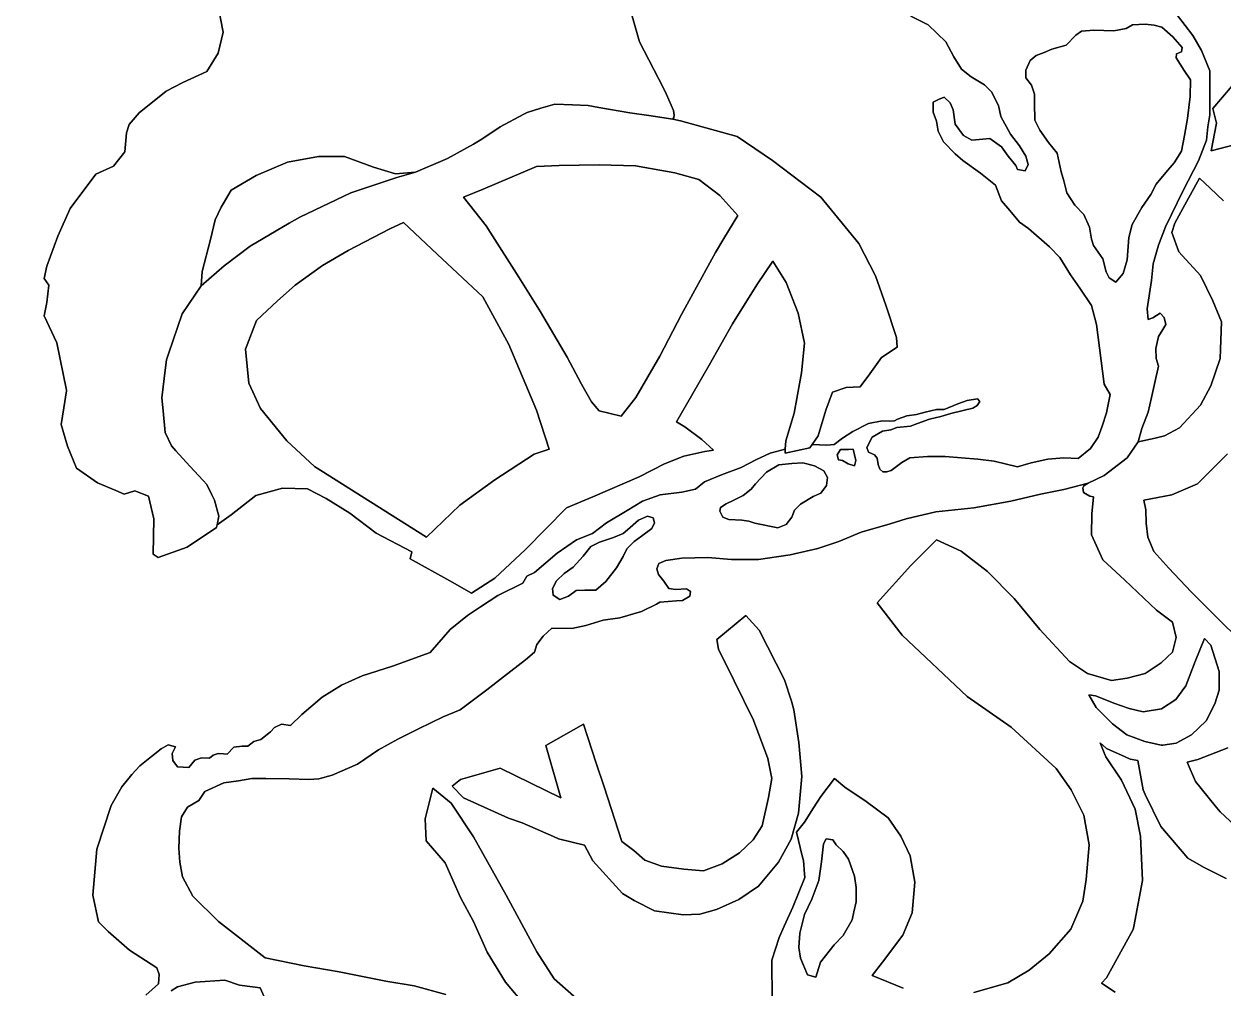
# Model space of a CAD drawing. Header units: inches. Extents: x 288635 to 1232953, y 676945 to 1655780.
# Drawn here: x 448324 to 469572, y 1221155 to 1238245 of the extents above; entities that cross this region are included whole.
import ezdxf

# ---------------------------------------------------------------- set-up
doc = ezdxf.new("R2010")
doc.units = ezdxf.units.IN
doc.header["$MEASUREMENT"] = 0
doc.layers.add('Images', color=7, linetype='Continuous')
picture_1 = doc.add_image_def('image7.jpg', size_in_pixel=(2590, 3729))

msp = doc.modelspace()

# ---------------------------------------------------------------- linework, layer by layer
at = {"color": 1}
for points in [[(459067.6484, 1238505.6972), (459232.7487, 1237927.8461), (459651.8496, 1237121.3944), (459707.9015, 1236997.1713), (459836.2003, 1236711.8002), (459846.7836, 1236631.3667), (459838.3169, 1236589.0333), (459819.8905, 1236555.1274), (459395.6629, 1236623.2597), (459061.2984, 1236670.5435), (458511.4522, 1236765.3446), (458324.6969, 1236797.5438), (458047.155, 1236809.9414), (457731.2599, 1236824.0521), (457483.327, 1236749.9572), (457238.8447, 1236676.8936), (457181.0849, 1236646.0883), (456762.5938, 1236422.893), (456435.3923, 1236201.0615), (456291.6056, 1236115.2501), (455829.1419, 1235857.7419), (455263.9908, 1235616.4414), (454908.3901, 1235591.0414), (454521.0393, 1235705.3416), (454006.6883, 1235895.842), (453543.1373, 1235895.842), (452996.4313, 1235796.237), (452440.6164, 1235558.7622), (451996.1155, 1235299.47), (451852.359, 1235058.4665), (451816.1985, 1234997.8444), (451710.3649, 1234775.5939), (451630.9898, 1234426.3432), (451482.8228, 1233854.8421), (451461.6561, 1233600.8416), (451128.2804, 1233108.7156), (450882.8664, 1232395.6259), (450847.8215, 1232293.7973), (450831.5266, 1232154.7477), (450768.4464, 1231616.4626), (450790.0489, 1231388.6539), (450826.6548, 1231002.628), (450937.78, 1230764.5026), (451017.9297, 1230676.5965), (451265.864, 1230404.6685), (451500.0227, 1230149.6028), (451562.198, 1230081.8762), (451652.2807, 1229898.2461), (451699.7816, 1229801.4173), (451775.2352, 1229518.4663), (451749.4083, 1229363.223), (451736.8233, 1229319.8747), (451218.2389, 1228970.624), (450699.6546, 1228785.4153), (450614.9877, 1228843.6237), (450625.5711, 1229473.3333), (450530.3209, 1229875.5008), (450286.9037, 1229970.751), (450101.695, 1229912.5425), (449953.5281, 1229976.0427), (449625.4441, 1230108.3346), (449255.0267, 1230372.9184), (449097.4136, 1230761.6687), (448982.6577, 1231144.1885), (449031.2203, 1231439.5545), (449080.5364, 1231739.5039), (449079.2945, 1231745.4312), (449080.5364, 1231752.9848), (448904.1992, 1232594.5933), (448681.538, 1233071.7531), (448729.1281, 1233310.1403), (448764.6882, 1233614.9409), (448683.408, 1233731.7811), (448729.1281, 1233950.2216), (448927.2485, 1234483.6227), (449140.6089, 1234971.3036), (449597.8098, 1235580.9048), (449912.7705, 1235723.1451), (450110.8909, 1235977.1456), (450141.3709, 1236317.5063), (450187.091, 1236464.8266), (450364.8914, 1236668.027), (450842.4123, 1237054.1078), (451137.0529, 1237206.5081), (451563.7738, 1237404.6285), (451766.9742, 1237724.6691), (451853.3343, 1238100.5899), (451751.7341, 1238613.6709)], [(451751.7341, 1238613.6709), (451853.3343, 1238100.5899), (451766.9742, 1237724.6691), (451563.7738, 1237404.6285), (451137.0529, 1237206.5081), (450842.4123, 1237054.1078), (450364.8914, 1236668.027), (450187.091, 1236464.8266), (450141.3709, 1236317.5063), (450110.8909, 1235977.1456), (449912.7705, 1235723.1451), (449597.8098, 1235580.9048), (449140.6089, 1234971.3036), (448927.2485, 1234483.6227), (448729.1281, 1233950.2216), (448683.408, 1233731.7811), (448764.6882, 1233614.9409), (448729.1281, 1233310.1403), (448681.538, 1233071.7531), (448904.1992, 1232594.5933), (449080.5364, 1231752.9848), (449079.2945, 1231745.4312), (449080.5364, 1231739.5039), (449031.2203, 1231439.5545), (448982.6577, 1231144.1885), (449097.4136, 1230761.6687), (449255.0267, 1230372.9184), (449625.4441, 1230108.3346), (449953.5281, 1229976.0427), (450101.695, 1229912.5425), (450286.9037, 1229970.751), (450530.3209, 1229875.5008), (450625.5711, 1229473.3333), (450614.9877, 1228843.6237), (450699.6546, 1228785.4153), (451218.2389, 1228970.624), (451736.8233, 1229319.8747), (451749.4083, 1229363.223), (451995.3217, 1229545.8293), (452433.4726, 1229888.73), (452903.3736, 1230015.7302), (453347.8744, 1230003.0302), (453678.0751, 1229831.5799), (454097.1759, 1229571.2293), (454567.0769, 1229215.6286), (455195.7281, 1228885.428), (455167.5764, 1228761.9996), (455872.4278, 1228374.6488), (456253.4286, 1228152.3984), (456666.1794, 1228419.0989), (457212.2805, 1228927.0999), (457936.182, 1229670.0514), (458406.0829, 1229860.5518), (459225.2345, 1230216.1525), (459676.0854, 1230444.753), (460018.9861, 1230584.4532), (460387.2869, 1230667.0034), (460546.0372, 1230692.4035), (460336.4868, 1230876.5538), (460038.0362, 1231105.1543), (459888.0171, 1231189.292), (460463.487, 1232194.7106), (460880.2066, 1232928.9309), (461310.1554, 1233623.4635), (461595.0565, 1234039.6288), (461831.4914, 1233660.6375), (462041.0418, 1233120.8864), (462155.3421, 1232587.4854), (462104.542, 1232060.4343), (461971.1917, 1231342.8829), (461825.1414, 1230853.9319), (461815.4184, 1230705.7746), (461546.6999, 1230637.9988), (461292.6994, 1230519.4652), (461034.4656, 1230383.9983), (460683.0982, 1230252.7647), (460382.5309, 1230129.9978), (460221.6639, 1229998.7642), (459980.3635, 1229943.7307), (459599.3627, 1229897.164), (459285.0935, 1229783.4635), (459010.773, 1229620.9031), (458645.0122, 1229402.4627), (458396.0917, 1229214.5023), (458116.6912, 1229102.7421), (457771.2505, 1228863.9816), (457369.9297, 1228523.6209), (457237.8494, 1228457.5808), (457166.7293, 1228330.5805), (456719.6884, 1228112.1401), (456414.8878, 1227914.0197), (456186.2873, 1227756.5394), (455876.4067, 1227512.6989), (455520.806, 1227101.2181), (454855.3247, 1226862.4576), (454316.8436, 1226689.7373), (453951.0828, 1226522.0969), (453610.7222, 1226313.8165), (453250.0414, 1226003.9359), (453046.841, 1225810.8955), (452889.3607, 1225831.2155), (452762.3605, 1225770.2554), (452691.2403, 1225694.0553), (452523.6, 1225561.975), (452396.5997, 1225526.4149), (452289.9195, 1225440.0548), (452193.3993, 1225440.0548), (452046.079, 1225424.8147), (451924.1588, 1225297.8145), (451858.1187, 1225307.9745), (451766.6785, 1225313.0545), (451675.2383, 1225282.5745), (451614.2782, 1225226.6943), (451472.0379, 1225236.8544), (451350.1176, 1225196.2143), (451248.5174, 1225064.134), (451045.317, 1225074.294), (450964.0369, 1225186.0543), (450948.7968, 1225313.0545), (451009.757, 1225429.8947), (450877.6767, 1225465.4548), (450755.7565, 1225394.3347), (450583.0361, 1225257.1744), (450374.7557, 1225094.6141), (450237.5954, 1224937.1338), (450059.7951, 1224723.7733), (449871.8347, 1224388.4927), (449617.8342, 1223616.3311), (449546.714, 1222798.4495), (449643.2342, 1222326.0085), (449815.9546, 1222158.3682), (450196.9553, 1221823.0875), (450678.2863, 1221513.6302), (450720.6197, 1221397.2133), (450710.0364, 1221227.8797), (450482.4942, 1221026.7959)], [(464040.1382, 1238385.0143), (464349.1722, 1238228.3806), (464662.4395, 1237927.8134), (464802.1398, 1237661.1128), (464937.6067, 1237445.2124), (465111.1737, 1237305.5121), (465344.0075, 1237165.8118), (465466.7744, 1237043.0449), (465593.7747, 1236801.7444), (465636.1081, 1236602.7774), (465805.4418, 1236293.7434), (465966.3088, 1236086.3097), (466080.609, 1235904.276), (466118.7091, 1235756.109), (466063.6756, 1235641.8088), (465932.442, 1235662.9755), (465898.5753, 1235734.9423), (465767.3417, 1235900.0426), (465644.5748, 1236065.143), (465437.141, 1236213.3099), (465314.3741, 1236200.6099), (465119.6404, 1236187.9099), (464975.7068, 1236268.3434), (464827.5398, 1236467.3104), (464789.4397, 1236725.5443), (464734.4063, 1236848.3112), (464632.8061, 1236949.9114), (464531.2059, 1236907.578), (464438.0724, 1236861.0112), (464438.0724, 1236683.2109), (464497.3392, 1236522.3439), (464526.9726, 1236344.5435), (464620.1061, 1236154.0431), (464823.3065, 1235942.376), (464958.7734, 1235823.8425), (465272.0407, 1235599.4754), (465542.9746, 1235387.8083), (465644.5748, 1235112.6411), (465796.9751, 1234939.074), (465966.3088, 1234731.6403), (466122.9424, 1234621.5734), (466499.7098, 1234295.6061), (466681.7435, 1234105.1057), (466872.2439, 1233796.0718), (467037.3442, 1233563.238), (467240.5446, 1233254.204), (467329.4448, 1232919.77), (467464.9118, 1231861.4346), (467574.9787, 1231679.4009), (467507.2452, 1231353.4335), (467431.045, 1231116.3664), (467359.0782, 1230917.3993), (467223.6113, 1230718.4323), (467007.7109, 1230540.6319), (466749.477, 1230553.3319), (466465.8431, 1230532.1652), (466169.5092, 1230464.4318), (465932.442, 1230396.6983), (465517.5745, 1230494.0652), (465229.7073, 1230532.1652), (464645.5061, 1230578.732), (464336.4722, 1230578.732), (464023.2049, 1230553.3319), (463879.2713, 1230472.8984), (463688.7709, 1230328.9648), (463617.178, 1230305.2228), (463545.7404, 1230307.8687), (463490.1778, 1230352.8479), (463463.7194, 1230437.5148), (463442.5527, 1230548.64), (463397.5734, 1230604.2026), (463289.094, 1230657.1194), (463259.9898, 1230736.4945), (463352.5942, 1230921.7032), (463540.4487, 1231027.5368), (463685.9698, 1231051.3493), (463794.4492, 1231091.0369), (464032.5747, 1231114.8494), (464159.5749, 1231159.8287), (464371.242, 1231236.558), (464569.6799, 1231286.829), (464749.5969, 1231337.0999), (464966.5557, 1231390.0167), (465138.5352, 1231434.9959), (465212.6187, 1231482.621), (465265.5355, 1231551.4128), (465223.2021, 1231601.6838), (465040.6392, 1231569.9337), (464871.3055, 1231511.7252), (464630.5342, 1231411.1834), (464495.5964, 1231411.1834), (464294.5127, 1231360.9124), (464141.0541, 1231323.8707), (463969.0746, 1231297.4123), (463802.3867, 1231241.8497), (463752.1158, 1231207.4538), (463662.1573, 1231202.1621), (463532.5112, 1231207.4538), (463291.7399, 1231165.1204), (463013.9268, 1231019.5993), (462831.3639, 1230900.5365), (462683.0122, 1230787.5933), (462550.0584, 1230780.5213), (462289.5187, 1230789.1326), (462396.6425, 1230942.8321), (462536.3428, 1231400.033), (462652.6132, 1231716.5113), (462891.9435, 1231800.0838), (463139.594, 1231812.7838), (463311.0444, 1232041.3843), (463520.5948, 1232333.4849), (463799.9954, 1232517.6352), (463787.2953, 1232689.0856), (463596.7949, 1233260.5867), (463412.6446, 1233781.2878), (463120.544, 1234352.7889), (462447.4426, 1235171.9405), (461590.1909, 1235825.9919), (460961.5397, 1236251.4427), (459958.2377, 1236530.8433), (459819.8905, 1236555.1274), (459838.3169, 1236589.0333), (459846.7836, 1236631.3667), (459836.2003, 1236711.8002), (459707.9015, 1236997.1713), (459651.8496, 1237121.3944), (459232.7487, 1237927.8461), (459067.6484, 1238505.6972)], [(469583.3518, 1235111.9246), (469346.7463, 1235334.2521), (469155.3352, 1235514.1126), (468860.0734, 1234975.0882), (468718.4543, 1234716.551), (468667.6542, 1234548.9106), (468789.5745, 1234208.55), (469170.5752, 1233786.9091), (469389.0157, 1233334.7882), (469546.496, 1232963.9475), (469521.0959, 1232313.7062), (469358.5356, 1231831.1052), (469170.5752, 1231485.6645), (468799.7345, 1231084.3437), (468535.574, 1230942.1034), (468367.9336, 1230901.4633), (468068.213, 1230835.4232), (468133.7798, 1231074.033), (468248.08, 1231361.9002), (468303.1134, 1231624.3674), (468362.3802, 1231886.8346), (468430.1137, 1232178.9352), (468387.7803, 1232314.4021), (468383.5469, 1232492.2025), (468425.8804, 1232703.8696), (468506.3138, 1232826.6365), (468557.1139, 1232915.5367), (468527.4806, 1233042.5369), (468459.7471, 1233118.7371), (468328.5135, 1233034.0702), (468243.8467, 1233004.4368), (468226.9133, 1233194.9372), (468307.3468, 1233698.7049), (468332.7468, 1233990.8055), (468425.8804, 1234321.0061), (468552.8806, 1234646.9735), (468866.1479, 1235290.4414), (469137.0818, 1235819.6091), (469276.7821, 1236187.9099), (469302.1821, 1236420.7437), (469340.2822, 1236636.6441), (469340.2822, 1237038.8116), (469340.2822, 1237415.579), (469187.8819, 1237775.413), (469039.7149, 1238037.8802), (468764.5477, 1238397.7143)], [(469793.5713, 1236111.2974), (469363.6225, 1235998.8492), (469456.2268, 1236488.3294), (469390.0809, 1236746.2986), (469734.0399, 1237149.789)], [(469734.0399, 1237149.789), (469390.0809, 1236746.2986), (469456.2268, 1236488.3294), (469363.6225, 1235998.8492), (469793.5713, 1236111.2974)], [(465157.7905, 1221072.4092), (465757.2317, 1221245.1296), (466138.2325, 1221468.65), (466493.8332, 1221763.2906), (466874.834, 1222200.1715), (467088.1944, 1222692.9325), (467149.1545, 1223079.0132), (467199.9546, 1223693.6945), (467103.4344, 1224222.0155), (466879.914, 1224669.0564), (466615.7534, 1225044.9772), (465818.1919, 1225781.5786), (465040.9503, 1226325.1397), (463887.788, 1227412.2619), (463445.8271, 1227981.223), (464040.3153, 1228646.4292), (464497.5162, 1229098.5501), (464934.3971, 1228900.4297), (465396.678, 1228539.749), (465869.119, 1228057.148), (466326.3199, 1227508.5069), (466849.5609, 1226944.6258), (467169.6016, 1226731.2654), (467596.3224, 1226604.2651), (467875.723, 1226644.9052), (468190.6836, 1226731.2654), (468475.1642, 1226919.2257), (468678.3646, 1227107.1861), (468739.3247, 1227371.3466), (468678.3646, 1227640.5872), (468393.884, 1227853.9476), (467830.0029, 1228382.2687), (467443.9221, 1228742.9494), (467240.7217, 1229189.9903), (467245.8017, 1229560.831), (467278.3475, 1229864.2936), (467209.4288, 1229872.0663), (467099.3619, 1229938.1064), (467088.4078, 1230020.6747), (467107.8286, 1230054.9467), (467182.8096, 1230103.0374), (467468.7718, 1230241.062), (467875.1726, 1230556.0227), (468068.213, 1230835.4232), (468367.9336, 1230901.4633), (468535.574, 1230942.1034), (468799.7345, 1231084.3437), (469170.5752, 1231485.6645), (469358.5356, 1231831.1052), (469521.0959, 1232313.7062), (469546.496, 1232963.9475), (469389.0157, 1233334.7882), (469170.5752, 1233786.9091), (468789.5745, 1234208.55), (468667.6542, 1234548.9106), (468718.4543, 1234716.551), (468860.0734, 1234975.0882), (469155.3352, 1235514.1126), (469346.7463, 1235334.2521), (469583.3518, 1235111.9246)], [(469653.1762, 1230627.1428), (469119.7751, 1230093.7417), (468662.5742, 1229895.6213), (468169.8132, 1229804.1812), (468205.9236, 1229631.9512), (468211.0036, 1229398.2707), (468241.4837, 1229149.3502), (468348.1639, 1228895.3497), (468612.3244, 1228595.6291), (469008.5652, 1228179.0683), (469506.4062, 1227681.2273), (469851.8469, 1227340.8666)], [(469851.8469, 1227340.8666), (469506.4062, 1227681.2273), (469008.5652, 1228179.0683), (468612.3244, 1228595.6291), (468348.1639, 1228895.3497), (468241.4837, 1229149.3502), (468211.0036, 1229398.2707), (468205.9236, 1229631.9512), (468169.8132, 1229804.1812), (468662.5742, 1229895.6213), (469119.7751, 1230093.7417), (469653.1762, 1230627.1428)], [(455800.6299, 1221037.3793), (455237.5954, 1221196.1296), (454735.9444, 1221278.6798), (453910.4428, 1221443.7801), (453288.1415, 1221545.3803), (452595.9901, 1221691.4306), (451770.4885, 1222332.7819), (451314.5576, 1222783.2095), (451131.6772, 1223123.5701), (451085.9571, 1223387.7307), (451070.7171, 1223636.6512), (451080.8771, 1223936.3718), (451116.4372, 1224190.3723), (451223.1174, 1224363.0926), (451421.2378, 1224479.9328), (451527.918, 1224637.4132), (451863.1987, 1224789.8135), (452127.3592, 1224825.3735), (452361.0397, 1224871.0936), (452609.9602, 1224871.0936), (453026.521, 1224860.9336), (453371.9617, 1224850.7736), (453549.762, 1224860.9336), (453788.5225, 1224926.9737), (454235.5634, 1225125.0941), (454606.4042, 1225379.0946), (454946.7648, 1225567.055), (455317.6056, 1225749.9354), (455754.4865, 1225963.2958), (456054.2071, 1226085.2161), (456526.648, 1226440.8168), (456821.2886, 1226669.4172), (457212.4494, 1226974.2178), (457369.9297, 1227111.3781), (457410.5698, 1227243.4584), (457527.41, 1227390.7787), (457679.8103, 1227533.019), (458035.411, 1227527.9389), (458279.2515, 1227578.739), (458589.1321, 1227675.2592), (458883.7727, 1227715.8993), (459264.7735, 1227827.6595), (459534.014, 1227959.7398), (459594.9741, 1227995.2999), (459884.5347, 1228020.6999), (459991.2149, 1228025.7799), (460123.2952, 1228101.9801), (460133.4552, 1228183.2603), (460067.4151, 1228234.0604), (459869.2947, 1228218.8203), (459752.4545, 1228239.1404), (459661.0143, 1228366.1406), (459569.5741, 1228488.0609), (459539.094, 1228584.5811), (459574.6541, 1228681.1012), (459696.7296, 1228732.995), (459980.3635, 1228775.3284), (460441.7977, 1228788.0284), (460860.8986, 1228749.9283), (461343.4995, 1228754.1617), (461902.3006, 1228834.5952), (462389.1349, 1228944.6621), (462761.669, 1229071.6623), (463159.6032, 1229236.7626), (463671.8375, 1229384.9296), (463959.7048, 1229469.5964), (464480.4058, 1229596.5967), (465157.7405, 1229668.5635), (465809.6751, 1229787.0971), (466338.8428, 1229909.864), (466753.7103, 1229990.2975), (467182.8096, 1230103.0374), (467107.8286, 1230054.9467), (467088.4078, 1230020.6747), (467099.3619, 1229938.1064), (467209.4288, 1229872.0663), (467278.3475, 1229864.2936), (467245.8017, 1229560.831), (467240.7217, 1229189.9903), (467240.7217, 1229189.9903), (467443.9221, 1228742.9494), (467830.0029, 1228382.2687), (468393.884, 1227853.9476), (468678.3646, 1227640.5872), (468739.3247, 1227371.3466), (468678.3646, 1227107.1861), (468475.1642, 1226919.2257), (468190.6836, 1226731.2654), (467875.723, 1226644.9052), (467596.3224, 1226604.2651), (467169.6016, 1226731.2654), (466849.5609, 1226944.6258), (466326.3199, 1227508.5069), (465869.119, 1228057.148), (465396.678, 1228539.749), (464934.3971, 1228900.4297), (464497.5162, 1229098.5501), (464040.3153, 1228646.4292), (463445.8271, 1227981.223), (463887.788, 1227412.2619), (465040.9503, 1226325.1397), (465818.1919, 1225781.5786), (466615.7534, 1225044.9772), (466879.914, 1224669.0564), (467103.4344, 1224222.0155), (467199.9546, 1223693.6945), (467149.1545, 1223079.0132), (467088.1944, 1222692.9325), (466874.834, 1222200.1715), (466493.8332, 1221763.2906), (466138.2325, 1221468.65), (465757.2317, 1221245.1296), (465157.7905, 1221072.4092)], [(469625.8711, 1223096.5303), (469224.5503, 1223299.7307), (468950.2298, 1223457.211), (468467.6288, 1224016.0121), (468195.4673, 1224587.1051), (468157.7482, 1224666.2534), (468064.8448, 1225186.6859), (467926.5231, 1225212.3423), (467838.6051, 1225252.0126), (467509.9622, 1225400.3027), (467394.2565, 1225500.4869), (467489.5152, 1225263.4176), (467497.2101, 1225252.0126), (467773.9958, 1224841.7768), (468012.7562, 1224323.6157), (468109.2764, 1223846.0948), (468144.8365, 1223058.6932), (467992.27, 1222243.4157), (467982.2762, 1222190.0115), (467509.8352, 1221336.5697), (467417.9834, 1221243.6373), (467659.9631, 1221082.857)], [(467659.9631, 1221082.857), (467417.9834, 1221243.6373), (467509.8352, 1221336.5697), (467982.2762, 1222190.0115), (467992.27, 1222243.4157), (468144.8365, 1223058.6932), (468109.2764, 1223846.0948), (468012.7562, 1224323.6157), (467773.9958, 1224841.7768), (467497.2101, 1225252.0126), (467489.5152, 1225263.4176), (467394.2565, 1225500.4869), (467509.9622, 1225400.3027), (467838.6051, 1225252.0126), (467926.5231, 1225212.3423), (468064.8448, 1225186.6859), (468157.7482, 1224666.2534), (468195.4673, 1224587.1051), (468467.6288, 1224016.0121), (468950.2298, 1223457.211), (469224.5503, 1223299.7307), (469625.8711, 1223096.5303)], [(469655.3283, 1225414.9908), (469128.0301, 1225204.7345), (468937.765, 1225157.9), (469082.31, 1224818.6537), (469432.3175, 1224387.2492), (469519.1909, 1224280.1727), (469869.7116, 1223955.052)], [(469869.7116, 1223955.052), (469519.1909, 1224280.1727), (469432.3175, 1224387.2492), (469082.31, 1224818.6537), (468937.765, 1225157.9), (469128.0301, 1225204.7345), (469655.3283, 1225414.9908)], [(461584.4796, 1220938.6277), (461574.3196, 1221649.8291), (461706.3999, 1222051.1499), (461797.2937, 1222251.8738), (461950.2404, 1222589.631), (462163.6008, 1223112.872), (462158.0434, 1223178.4496), (462138.2007, 1223412.5926), (462117.2, 1223496.5954), (462011.2005, 1223920.5937), (462153.4408, 1224093.314), (462313.738, 1224346.4148), (462443.0014, 1224550.5149), (462686.8418, 1224870.5556), (462869.7222, 1224713.0752), (463250.723, 1224459.0747), (463636.8037, 1224169.5142), (463860.3242, 1223849.4735), (464027.9645, 1223498.9528), (464109.2447, 1223031.5919), (464063.5246, 1222488.0308), (463895.8843, 1222091.79), (463540.2835, 1221614.269), (463354.3869, 1221377.2098), (463906.8084, 1221154.0462)], [(463906.8084, 1221154.0462), (463354.3869, 1221377.2098), (463540.2835, 1221614.269), (463895.8843, 1222091.79), (464063.5246, 1222488.0308), (464109.2447, 1223031.5919), (464027.9645, 1223498.9528), (463860.3242, 1223849.4735), (463636.8037, 1224169.5142), (463250.723, 1224459.0747), (462869.7222, 1224713.0752), (462686.8418, 1224870.5556), (462443.0014, 1224550.5149), (462313.738, 1224346.4148), (462153.4408, 1224093.314), (462011.2005, 1223920.5937), (462117.2, 1223496.5954), (462138.2007, 1223412.5926), (462158.0434, 1223178.4496), (462163.6008, 1223112.872), (461950.2404, 1222589.631), (461797.2937, 1222251.8738), (461706.3999, 1222051.1499), (461574.3196, 1221649.8291), (461584.4796, 1220938.6277)], [(457205.5109, 1220842.1075), (456860.0702, 1221258.6683), (456534.9495, 1221792.0694), (456291.109, 1222335.6305), (456062.5086, 1222762.3513), (455788.188, 1223371.9526), (455452.9074, 1223763.1133), (455432.5873, 1224154.2741), (455569.7476, 1224697.8352), (455894.8683, 1224433.6747), (456291.109, 1223834.2335), (456870.2302, 1222797.9114), (457413.9157, 1221798.6112), (457718.5919, 1221319.6285), (458069.1126, 1221009.7478)], [(458069.1126, 1221009.7478), (457718.5919, 1221319.6285), (457413.9157, 1221798.6112), (456870.2302, 1222797.9114), (456291.109, 1223834.2335), (455894.8683, 1224433.6747), (455569.7476, 1224697.8352), (455432.5873, 1224154.2741), (455452.9074, 1223763.1133), (455788.188, 1223371.9526), (456062.5086, 1222762.3513), (456291.109, 1222335.6305), (456534.9495, 1221792.0694), (456860.0702, 1221258.6683), (457205.5109, 1220842.1075)], [(450932.2868, 1221106.1711), (451043.412, 1221174.9629), (451357.7377, 1221259.6297), (451884.7887, 1221291.3798), (452145.1392, 1221202.4796), (452373.7397, 1221177.0796), (452507.09, 1221158.0295), (452583.2901, 1220999.2792)]]:
    msp.add_lwpolyline(points, dxfattribs=at)
at = {"color": 1, "ltscale": 3}
for points in [[(450482.4942, 1221026.7959), (450710.0364, 1221227.8797), (450720.6197, 1221397.2133), (450678.2863, 1221513.6302), (450196.9553, 1221823.0875), (449815.9546, 1222158.3682), (449643.2342, 1222326.0085), (449546.714, 1222798.4495), (449617.8342, 1223616.3311), (449871.8347, 1224388.4927), (450059.7951, 1224723.7733), (450237.5954, 1224937.1338), (450374.7557, 1225094.6141), (450583.0361, 1225257.1744), (450755.7565, 1225394.3347), (450877.6767, 1225465.4548), (451009.757, 1225429.8947), (450948.7968, 1225313.0545), (450964.0369, 1225186.0543), (451045.317, 1225074.294), (451248.5174, 1225064.134), (451350.1176, 1225196.2143), (451472.0379, 1225236.8544), (451614.2782, 1225226.6943), (451675.2383, 1225282.5745), (451766.6785, 1225313.0545), (451858.1187, 1225307.9745), (451924.1588, 1225297.8145), (452046.079, 1225424.8147), (452193.3993, 1225440.0548), (452289.9195, 1225440.0548), (452396.5997, 1225526.4149), (452523.6, 1225561.975), (452691.2403, 1225694.0553), (452762.3605, 1225770.2554), (452889.3607, 1225831.2155), (453046.841, 1225810.8955), (453250.0414, 1226003.9359), (453610.7222, 1226313.8165), (453951.0828, 1226522.0969), (454316.8436, 1226689.7373), (454855.3247, 1226862.4576), (455520.806, 1227101.2181), (455876.4067, 1227512.6989), (456186.2873, 1227756.5394), (456414.8878, 1227914.0197), (456719.6884, 1228112.1401), (457166.7293, 1228330.5805), (457237.8494, 1228457.5808), (457369.9297, 1228523.6209), (457771.2505, 1228863.9816), (458116.6912, 1229102.7421), (458396.0917, 1229214.5023), (458645.0122, 1229402.4627), (459010.773, 1229620.9031), (459285.0935, 1229783.4635), (459599.3627, 1229897.164), (459980.3635, 1229943.7307), (460221.6639, 1229998.7642), (460382.5309, 1230129.9978), (460683.0982, 1230252.7647), (461034.4656, 1230383.9983), (461292.6994, 1230519.4652), (461546.6999, 1230637.9988), (461815.4184, 1230705.7746), (461810.7041, 1230633.9389), (462250.5923, 1230733.2817), (462289.5187, 1230789.1326), (462550.0584, 1230780.5213), (462683.0122, 1230787.5933), (462831.3639, 1230900.5365), (463013.9268, 1231019.5993), (463291.7399, 1231165.1204), (463532.5112, 1231207.4538), (463662.1573, 1231202.1621), (463752.1158, 1231207.4538), (463802.3867, 1231241.8497), (463969.0746, 1231297.4123), (464141.0541, 1231323.8707), (464294.5127, 1231360.9124), (464495.5964, 1231411.1834), (464630.5342, 1231411.1834), (464871.3055, 1231511.7252), (465040.6392, 1231569.9337), (465223.2021, 1231601.6838), (465265.5355, 1231551.4128), (465212.6187, 1231482.621), (465138.5352, 1231434.9959), (464966.5557, 1231390.0167), (464749.5969, 1231337.0999), (464569.6799, 1231286.829), (464371.242, 1231236.558), (464159.5749, 1231159.8287), (464032.5747, 1231114.8494), (463794.4492, 1231091.0369), (463685.9698, 1231051.3493), (463540.4487, 1231027.5368), (463352.5942, 1230921.7032), (463259.9898, 1230736.4945), (463289.094, 1230657.1194), (463397.5734, 1230604.2026), (463442.5527, 1230548.64), (463463.7194, 1230437.5148), (463490.1778, 1230352.8479), (463545.7404, 1230307.8687), (463617.178, 1230305.2228), (463688.7709, 1230328.9648), (463879.2713, 1230472.8984), (464023.2049, 1230553.3319), (464336.4722, 1230578.732), (464645.5061, 1230578.732), (465229.7073, 1230532.1652), (465517.5745, 1230494.0652), (465932.442, 1230396.6983), (466169.5092, 1230464.4318), (466465.8431, 1230532.1652), (466749.477, 1230553.3319), (467007.7109, 1230540.6319), (467223.6113, 1230718.4323), (467359.0782, 1230917.3993), (467431.045, 1231116.3664), (467507.2452, 1231353.4335), (467574.9787, 1231679.4009), (467464.9118, 1231861.4346), (467329.4448, 1232919.77), (467240.5446, 1233254.204), (467037.3442, 1233563.238), (466872.2439, 1233796.0718), (466681.7435, 1234105.1057), (466499.7098, 1234295.6061), (466122.9424, 1234621.5734), (465966.3088, 1234731.6403), (465796.9751, 1234939.074), (465644.5748, 1235112.6411), (465542.9746, 1235387.8083), (465272.0407, 1235599.4754), (464958.7734, 1235823.8425), (464823.3065, 1235942.376), (464620.1061, 1236154.0431), (464526.9726, 1236344.5435), (464497.3392, 1236522.3439), (464438.0724, 1236683.2109), (464438.0724, 1236861.0112), (464531.2059, 1236907.578), (464632.8061, 1236949.9114), (464734.4063, 1236848.3112), (464789.4397, 1236725.5443), (464827.5398, 1236467.3104), (464975.7068, 1236268.3434), (465119.6404, 1236187.9099), (465314.3741, 1236200.6099), (465437.141, 1236213.3099), (465644.5748, 1236065.143), (465767.3417, 1235900.0426), (465898.5753, 1235734.9423), (465932.442, 1235662.9755), (466063.6756, 1235641.8088), (466118.7091, 1235756.109), (466080.609, 1235904.276), (465966.3088, 1236086.3097), (465805.4418, 1236293.7434), (465636.1081, 1236602.7774), (465593.7747, 1236801.7444), (465466.7744, 1237043.0449), (465344.0075, 1237165.8118), (465111.1737, 1237305.5121), (464937.6067, 1237445.2124), (464802.1398, 1237661.1128), (464662.4395, 1237927.8134), (464349.1722, 1238228.3806), (464040.1382, 1238385.0143)], [(468764.5477, 1238397.7143), (469039.7149, 1238037.8802), (469187.8819, 1237775.413), (469340.2822, 1237415.579), (469340.2822, 1237038.8116), (469340.2822, 1236636.6441), (469302.1821, 1236420.7437), (469276.7821, 1236187.9099), (469137.0818, 1235819.6091), (468866.1479, 1235290.4414), (468552.8806, 1234646.9735), (468425.8804, 1234321.0061), (468332.7468, 1233990.8055), (468307.3468, 1233698.7049), (468226.9133, 1233194.9372), (468243.8467, 1233004.4368), (468328.5135, 1233034.0702), (468459.7471, 1233118.7371), (468527.4806, 1233042.5369), (468557.1139, 1232915.5367), (468506.3138, 1232826.6365), (468425.8804, 1232703.8696), (468383.5469, 1232492.2025), (468387.7803, 1232314.4021), (468430.1137, 1232178.9352), (468362.3802, 1231886.8346), (468303.1134, 1231624.3674), (468248.08, 1231361.9002), (468133.7798, 1231074.033), (468068.213, 1230835.4232), (467875.1726, 1230556.0227), (467468.7718, 1230241.062), (467182.8096, 1230103.0374), (466753.7103, 1229990.2975), (466338.8428, 1229909.864), (465809.6751, 1229787.0971), (465157.7405, 1229668.5635), (464480.4058, 1229596.5967), (463959.7048, 1229469.5964), (463671.8375, 1229384.9296), (463159.6032, 1229236.7626), (462761.669, 1229071.6623), (462389.1349, 1228944.6621), (461902.3006, 1228834.5952), (461343.4995, 1228754.1617), (460860.8986, 1228749.9283), (460441.7977, 1228788.0284), (459980.3635, 1228775.3284), (459696.7296, 1228732.995), (459574.6541, 1228681.1012), (459539.094, 1228584.5811), (459569.5741, 1228488.0609), (459661.0143, 1228366.1406), (459752.4545, 1228239.1404), (459869.2947, 1228218.8203), (460067.4151, 1228234.0604), (460133.4552, 1228183.2603), (460123.2952, 1228101.9801), (459991.2149, 1228025.7799), (459884.5347, 1228020.6999), (459594.9741, 1227995.2999), (459534.014, 1227959.7398), (459264.7735, 1227827.6595), (458883.7727, 1227715.8993), (458589.1321, 1227675.2592), (458279.2515, 1227578.739), (458035.411, 1227527.9389), (457679.8103, 1227533.019), (457527.41, 1227390.7787), (457410.5698, 1227243.4584), (457369.9297, 1227111.3781), (457212.4494, 1226974.2178), (456821.2886, 1226669.4172), (456526.648, 1226440.8168), (456054.2071, 1226085.2161), (455754.4865, 1225963.2958), (455317.6056, 1225749.9354), (454946.7648, 1225567.055), (454606.4042, 1225379.0946), (454235.5634, 1225125.0941), (453788.5225, 1224926.9737), (453549.762, 1224860.9336), (453371.9617, 1224850.7736), (453026.521, 1224860.9336), (452609.9602, 1224871.0936), (452361.0397, 1224871.0936), (452127.3592, 1224825.3735), (451863.1987, 1224789.8135), (451527.918, 1224637.4132), (451421.2378, 1224479.9328), (451223.1174, 1224363.0926), (451116.4372, 1224190.3723), (451080.8771, 1223936.3718), (451070.7171, 1223636.6512), (451085.9571, 1223387.7307), (451131.6772, 1223123.5701), (451314.5576, 1222783.2095), (451770.4885, 1222332.7819), (452595.9901, 1221691.4306), (453288.1415, 1221545.3803), (453910.4428, 1221443.7801), (454735.9444, 1221278.6798), (455237.5954, 1221196.1296), (455800.6299, 1221037.3793)], [(452583.2901, 1220999.2792), (452507.09, 1221158.0295), (452373.7397, 1221177.0796), (452145.1392, 1221202.4796), (451884.7887, 1221291.3798), (451357.7377, 1221259.6297), (451043.412, 1221174.9629), (450932.2868, 1221106.1711)]]:
    msp.add_lwpolyline(points, dxfattribs=at)
at = {"color": 1}
for points in [[(467853.4486, 1238166.3199), (467640.0882, 1238120.5998), (467284.4875, 1238135.8398), (467066.047, 1238115.5198), (466964.4468, 1238044.3996), (466791.7265, 1237871.6793), (466537.726, 1237800.5591), (466400.5657, 1237739.599), (466258.3254, 1237688.7989), (466156.7252, 1237597.3587), (466075.4451, 1237424.6384), (466080.5251, 1237292.5581), (466177.0453, 1237160.4778), (466232.9254, 1237002.9975), (466232.9254, 1236840.4372), (466238.0054, 1236540.7166), (466324.3656, 1236362.9163), (466481.8459, 1236144.4758), (466634.2462, 1235956.5154), (466705.3663, 1235626.3148), (466751.0864, 1235463.7545), (466806.9665, 1235250.394), (466944.1268, 1235031.9536), (467106.6871, 1234869.3933), (467208.2873, 1234640.7928), (467238.7674, 1234427.4324), (467274.3275, 1234315.6722), (467441.9678, 1234081.9917), (467502.9279, 1233848.3112), (467553.728, 1233746.711), (467670.5682, 1233670.5109), (467802.6485, 1233822.9112), (467873.7687, 1234061.6717), (467904.2487, 1234457.9124), (467960.1288, 1234691.5929), (468132.8492, 1234991.3135), (468290.3295, 1235224.994), (468386.8497, 1235402.7943), (468559.57, 1235611.0747), (468706.8903, 1235783.7951), (468838.9706, 1235992.0755), (468889.7707, 1236266.3961), (468940.5708, 1236571.1967), (468991.3709, 1236957.2774), (468996.4509, 1237256.998), (468884.6907, 1237419.5584), (468742.4504, 1237643.0788), (468747.5304, 1237714.199), (468833.8906, 1237749.759), (468849.1306, 1237825.9592), (468681.4903, 1238018.9996), (468488.4499, 1238186.6399), (468351.2896, 1238222.2), (468193.8093, 1238242.52), (467970.2888, 1238232.36), (467853.4486, 1238166.3199)], [(468488.4499, 1238186.6399), (468681.4903, 1238018.9996), (468849.1306, 1237825.9592), (468833.8906, 1237749.759), (468747.5304, 1237714.199), (468742.4504, 1237643.0788), (468884.6907, 1237419.5584), (468996.4509, 1237256.998), (468991.3709, 1236957.2774), (468940.5708, 1236571.1967), (468889.7707, 1236266.3961), (468838.9706, 1235992.0755), (468706.8903, 1235783.7951), (468559.57, 1235611.0747), (468386.8497, 1235402.7943), (468290.3295, 1235224.994), (468132.8492, 1234991.3135), (467960.1288, 1234691.5929), (467904.2487, 1234457.9124), (467873.7687, 1234061.6717), (467802.6485, 1233822.9112), (467670.5682, 1233670.5109), (467553.728, 1233746.711), (467502.9279, 1233848.3112), (467441.9678, 1234081.9917), (467274.3275, 1234315.6722), (467238.7674, 1234427.4324), (467208.2873, 1234640.7928), (467106.6871, 1234869.3933), (466944.1268, 1235031.9536), (466806.9665, 1235250.394), (466751.0864, 1235463.7545), (466705.3663, 1235626.3148), (466634.2462, 1235956.5154), (466481.8459, 1236144.4758), (466324.3656, 1236362.9163), (466238.0054, 1236540.7166), (466232.9254, 1236840.4372), (466232.9254, 1237002.9975), (466177.0453, 1237160.4778), (466080.5251, 1237292.5581), (466075.4451, 1237424.6384), (466156.7252, 1237597.3587), (466258.3254, 1237688.7989), (466400.5657, 1237739.599), (466537.726, 1237800.5591), (466791.7265, 1237871.6793), (466964.4468, 1238044.3996), (467066.047, 1238115.5198), (467284.4875, 1238135.8398), (467640.0882, 1238120.5998), (467853.4486, 1238166.3199), (467970.2888, 1238232.36), (468193.8093, 1238242.52), (468351.2896, 1238222.2), (468488.4499, 1238186.6399)], [(461590.1909, 1235825.9919), (462447.4426, 1235171.9405), (463120.544, 1234352.7889), (463412.6446, 1233781.2878), (463596.7949, 1233260.5867), (463787.2953, 1232689.0856), (463799.9954, 1232517.6352), (463520.5948, 1232333.4849), (463311.0444, 1232041.3843), (463139.594, 1231812.7838), (462891.9435, 1231800.0838), (462652.6132, 1231716.5113), (462536.3428, 1231400.033), (462396.6425, 1230942.8321), (462289.5187, 1230789.1326), (462250.5923, 1230733.2817), (461810.7041, 1230633.9389), (461815.4184, 1230705.7746), (461825.1414, 1230853.9319), (461971.1917, 1231342.8829), (462104.542, 1232060.4343), (462155.3421, 1232587.4854), (462041.0418, 1233120.8864), (461831.4914, 1233660.6375), (461595.0565, 1234039.6288), (461310.1554, 1233623.4635), (460880.2066, 1232928.9309), (460463.487, 1232194.7106), (459888.0171, 1231189.292), (460038.0362, 1231105.1543), (460336.4868, 1230876.5538), (460546.0372, 1230692.4035), (460387.2869, 1230667.0034), (460018.9861, 1230584.4532), (459676.0854, 1230444.753), (459225.2345, 1230216.1525), (458406.0829, 1229860.5518), (457936.182, 1229670.0514), (457212.2805, 1228927.0999), (456666.1794, 1228419.0989), (456253.4286, 1228152.3984), (455872.4278, 1228374.6488), (455167.5764, 1228761.9996), (455195.7281, 1228885.428), (454567.0769, 1229215.6286), (454097.1759, 1229571.2293), (453678.0751, 1229831.5799), (453347.8744, 1230003.0302), (452903.3736, 1230015.7302), (452433.4726, 1229888.73), (451995.3217, 1229545.8293), (451749.4083, 1229363.223), (451775.2352, 1229518.4663), (451699.7816, 1229801.4173), (451652.2807, 1229898.2461), (451562.198, 1230081.8762), (451500.0227, 1230149.6028), (451265.864, 1230404.6685), (451017.9297, 1230676.5965), (450937.78, 1230764.5026), (450826.6548, 1231002.628), (450790.0489, 1231388.6539), (450768.4464, 1231616.4626), (450831.5266, 1232154.7477), (450847.8215, 1232293.7973), (450882.8664, 1232395.6259), (451128.2804, 1233108.7156), (451461.6561, 1233600.8416), (451874.6715, 1233959.0881), (452335.0155, 1234308.1401), (453021.1415, 1234714.7179), (453214.5242, 1234822.6898), (454116.226, 1235254.4907), (454929.0276, 1235521.1912), (455263.9908, 1235616.4414), (455829.1419, 1235857.7419), (456291.6056, 1236115.2501), (456435.3923, 1236201.0615), (456762.5938, 1236422.893), (457181.0849, 1236646.0883), (457238.8447, 1236676.8936), (457483.327, 1236749.9572), (457731.2599, 1236824.0521), (458047.155, 1236809.9414), (458324.6969, 1236797.5438), (458511.4522, 1236765.3446), (459061.2984, 1236670.5435), (459395.6629, 1236623.2597), (459819.8905, 1236555.1274), (459958.2377, 1236530.8433), (460961.5397, 1236251.4427), (461590.1909, 1235825.9919)], [(454521.0393, 1235705.3416), (454908.3901, 1235591.0414), (455263.9908, 1235616.4414), (454929.0276, 1235521.1912), (454116.226, 1235254.4907), (453214.5242, 1234822.6898), (453021.1415, 1234714.7179), (452335.0155, 1234308.1401), (451874.6715, 1233959.0881), (451461.6561, 1233600.8416), (451482.8228, 1233854.8421), (451630.9898, 1234426.3432), (451710.3649, 1234775.5939), (451816.1985, 1234997.8444), (451852.359, 1235058.4665), (451996.1155, 1235299.47), (452440.6164, 1235558.7622), (452996.4313, 1235796.237), (453543.1373, 1235895.842), (454006.6883, 1235895.842), (454521.0393, 1235705.3416)], [(456113.3719, 1235176.6336), (456514.5729, 1234668.5697), (456586.5549, 1234554.1367), (456586.5633, 1234554.1234), (457091.3687, 1233756.4264), (457479.1026, 1233143.7266), (457949.9403, 1232340.2318), (458201.295, 1231857.3662), (458379.8891, 1231546.4802), (458518.7956, 1231387.7299), (458909.0568, 1231295.1255), (459167.0261, 1231625.8553), (459590.3603, 1232353.461), (459974.0069, 1233094.2958), (460575.9352, 1234192.3188), (460728.8142, 1234444.7147), (460973.2657, 1234848.2923), (460656.7391, 1235203.6906), (460282.0883, 1235489.4412), (459856.6375, 1235603.7414), (459158.1361, 1235730.7417), (458516.7848, 1235749.7917), (457805.5834, 1235737.0917), (457405.5326, 1235718.0416), (456459.3807, 1235317.9908), (456113.3719, 1235176.6336)], [(459167.0261, 1231625.8553), (458909.0568, 1231295.1255), (458518.7956, 1231387.7299), (458379.8891, 1231546.4802), (458201.295, 1231857.3662), (457949.9403, 1232340.2318), (457479.1026, 1233143.7266), (457091.3687, 1233756.4264), (456586.5633, 1234554.1234), (456586.5549, 1234554.1367), (456514.5729, 1234668.5697), (456113.3719, 1235176.6336), (456459.3807, 1235317.9908), (457405.5326, 1235718.0416), (457805.5834, 1235737.0917), (458516.7848, 1235749.7917), (459158.1361, 1235730.7417), (459856.6375, 1235603.7414), (460282.0883, 1235489.4412), (460656.7391, 1235203.6906), (460973.2657, 1234848.2923), (460728.8142, 1234444.7147), (460575.9352, 1234192.3188), (459974.0069, 1233094.2958), (459590.3603, 1232353.461), (459167.0261, 1231625.8553)], [(455645.8938, 1234164.4206), (455049.7681, 1234723.7768), (454808.3774, 1234613.1394), (454071.7759, 1234232.1387), (453614.575, 1233965.4381), (453131.974, 1233616.1874), (452814.4734, 1233336.7869), (452446.1726, 1232987.5362), (452249.3223, 1232479.5352), (452306.4724, 1231876.284), (452516.0228, 1231425.4331), (452979.5737, 1230853.9319), (453474.8747, 1230403.081), (455458.1649, 1229150.0877), (456050.6793, 1229717.2251), (456666.1794, 1230165.3524), (457364.6808, 1230616.2033), (457632.4397, 1230706.4264), (457407.5434, 1231400.959), (456918.0633, 1232565.128), (456455.0415, 1233405.1818), (455645.8938, 1234164.4206)], [(456050.6793, 1229717.2251), (455458.1649, 1229150.0877), (453474.8747, 1230403.081), (452979.5737, 1230853.9319), (452516.0228, 1231425.4331), (452306.4724, 1231876.284), (452249.3223, 1232479.5352), (452446.1726, 1232987.5362), (452814.4734, 1233336.7869), (453131.974, 1233616.1874), (453614.575, 1233965.4381), (454071.7759, 1234232.1387), (454808.3774, 1234613.1394), (455049.7681, 1234723.7768), (455645.8938, 1234164.4206), (456455.0415, 1233405.1818), (456918.0633, 1232565.128), (457407.5434, 1231400.959), (457632.4397, 1230706.4264), (457364.6808, 1230616.2033), (456666.1794, 1230165.3524), (456050.6793, 1229717.2251)], [(462928.0613, 1230449.7844), (463039.1865, 1230412.7427), (463065.6449, 1230505.347), (463020.6656, 1230706.4308), (462933.6501, 1230704.3834), (462795.7693, 1230701.1391), (462734.915, 1230608.5347), (462756.0818, 1230521.2221), (462827.5194, 1230507.9929), (462928.0613, 1230449.7844)], [(463065.6449, 1230505.347), (463039.1865, 1230412.7427), (462928.0613, 1230449.7844), (462827.5194, 1230507.9929), (462756.0818, 1230521.2221), (462734.915, 1230608.5347), (462795.7693, 1230701.1391), (462933.6501, 1230704.3834), (463020.6656, 1230706.4308), (463065.6449, 1230505.347)], [(462331.6892, 1230411.1552), (462124.2555, 1230466.1886), (461933.7551, 1230453.4886), (461700.9213, 1230432.3219), (461480.7875, 1230301.0883), (461290.2872, 1230093.6545), (461209.8537, 1229996.2877), (461070.1534, 1229886.2208), (460900.8197, 1229805.7873), (460769.5861, 1229738.0538), (460667.9859, 1229674.5537), (460655.2859, 1229611.0536), (460710.3193, 1229500.9867), (460816.1529, 1229458.6533), (461044.7533, 1229450.1866), (461171.7536, 1229433.2532), (461277.5871, 1229395.1532), (461683.9879, 1229314.7197), (461827.9216, 1229373.9864), (461933.7551, 1229500.9867), (461976.0885, 1229623.7536), (462086.1554, 1229729.5872), (462310.5225, 1229869.2874), (462445.9895, 1229928.5542), (462547.5897, 1230064.0212), (462564.523, 1230203.7214), (462501.0229, 1230322.255), (462331.6892, 1230411.1552)], [(461827.9216, 1229373.9864), (461683.9879, 1229314.7197), (461277.5871, 1229395.1532), (461171.7536, 1229433.2532), (461044.7533, 1229450.1866), (460816.1529, 1229458.6533), (460710.3193, 1229500.9867), (460655.2859, 1229611.0536), (460667.9859, 1229674.5537), (460769.5861, 1229738.0538), (460900.8197, 1229805.7873), (461070.1534, 1229886.2208), (461209.8537, 1229996.2877), (461290.2872, 1230093.6545), (461480.7875, 1230301.0883), (461700.9213, 1230432.3219), (461933.7551, 1230453.4886), (462124.2555, 1230466.1886), (462331.6892, 1230411.1552), (462501.0229, 1230322.255), (462564.523, 1230203.7214), (462547.5897, 1230064.0212), (462445.9895, 1229928.5542), (462310.5225, 1229869.2874), (462086.1554, 1229729.5872), (461976.0885, 1229623.7536), (461933.7551, 1229500.9867), (461827.9216, 1229373.9864)], [(459474.1835, 1229488.2867), (459372.5833, 1229522.1534), (459215.9497, 1229445.9533), (459016.9826, 1229276.6196), (458940.7825, 1229213.1195), (458771.4488, 1229141.1526), (458521.6816, 1229056.4858), (458369.2813, 1228984.519), (458233.8144, 1228810.952), (458056.014, 1228616.2183), (457895.147, 1228506.1514), (457759.6801, 1228370.6844), (457691.9466, 1228239.4508), (457704.6467, 1228120.9173), (457818.9469, 1228044.7171), (457975.5805, 1228099.7506), (458106.8141, 1228201.3508), (458263.4478, 1228209.8174), (458458.1815, 1228209.8174), (458635.9818, 1228362.2178), (458826.4822, 1228603.5182), (458945.0158, 1228802.4853), (459008.5159, 1228942.1856), (459139.7495, 1229073.4192), (459266.7498, 1229162.3194), (459448.7835, 1229302.0196), (459499.5836, 1229399.3865), (459474.1835, 1229488.2867)], [(457975.5805, 1228099.7506), (457818.9469, 1228044.7171), (457704.6467, 1228120.9173), (457691.9466, 1228239.4508), (457759.6801, 1228370.6844), (457895.147, 1228506.1514), (458056.014, 1228616.2183), (458233.8144, 1228810.952), (458369.2813, 1228984.519), (458521.6816, 1229056.4858), (458771.4488, 1229141.1526), (458940.7825, 1229213.1195), (459016.9826, 1229276.6196), (459215.9497, 1229445.9533), (459372.5833, 1229522.1534), (459474.1835, 1229488.2867), (459499.5836, 1229399.3865), (459448.7835, 1229302.0196), (459266.7498, 1229162.3194), (459139.7495, 1229073.4192), (459008.5159, 1228942.1856), (458945.0158, 1228802.4853), (458826.4822, 1228603.5182), (458635.9818, 1228362.2178), (458458.1815, 1228209.8174), (458263.4478, 1228209.8174), (458106.8141, 1228201.3508), (457975.5805, 1228099.7506)], [(461694.5465, 1223386.1173), (461338.9458, 1222959.3965), (460993.5051, 1222725.716), (460597.2643, 1222547.9156), (460302.6237, 1222466.6355), (460002.9031, 1222451.3955), (459494.9021, 1222522.5156), (459139.3014, 1222705.396), (458931.021, 1222832.3962), (458402.6999, 1223411.5174), (458259.4082, 1223685.9346), (457797.5437, 1223800.7901), (457705.7577, 1223841.8523), (457154.3922, 1224081.9139), (456908.542, 1224166.5508), (456110.9804, 1224527.2315), (455912.86, 1224730.4319), (456060.1803, 1224852.3522), (456761.2217, 1225050.4726), (457840.6542, 1224525.029), (457574.6583, 1225453.6815), (458240.1396, 1225834.6822), (458466.4772, 1225142.1568), (458604.0403, 1224721.2547), (458920.861, 1223751.8781), (459129.1414, 1223594.3977), (459327.2618, 1223421.6774), (459621.9024, 1223314.9972), (460018.1432, 1223259.1171), (460363.5839, 1223233.717), (460698.8645, 1223355.6373), (461003.6651, 1223548.6776), (461247.5056, 1223782.3581), (461404.9859, 1224031.2786), (461516.7462, 1224534.1996), (461577.7063, 1224869.4803), (461506.5861, 1225225.081), (461252.5856, 1225900.7224), (460907.1449, 1226601.7638), (460632.8244, 1227160.5649), (460602.3443, 1227333.2852), (461115.4254, 1227760.0061), (461354.1858, 1227495.8455), (461801.2267, 1226617.0038), (461928.227, 1226241.083), (461968.8671, 1226088.6827), (462055.2272, 1225509.5616), (462106.0273, 1224905.0404), (462050.1472, 1224254.7991), (461918.067, 1223792.5181), (461694.5465, 1223386.1173)], [(461115.4254, 1227760.0061), (460602.3443, 1227333.2852), (460632.8244, 1227160.5649), (460907.1449, 1226601.7638), (461252.5856, 1225900.7224), (461506.5861, 1225225.081), (461577.7063, 1224869.4803), (461516.7462, 1224534.1996), (461404.9859, 1224031.2786), (461247.5056, 1223782.3581), (461003.6651, 1223548.6776), (460698.8645, 1223355.6373), (460363.5839, 1223233.717), (460018.1432, 1223259.1171), (459621.9024, 1223314.9972), (459327.2618, 1223421.6774), (459129.1414, 1223594.3977), (458920.861, 1223751.8781), (458604.0403, 1224721.2547), (458466.4772, 1225142.1568), (458240.1396, 1225834.6822), (457574.6583, 1225453.6815), (457840.6542, 1224525.029), (456761.2217, 1225050.4726), (456060.1803, 1224852.3522), (455912.86, 1224730.4319), (456110.9804, 1224527.2315), (456908.542, 1224166.5508), (457154.3922, 1224081.9139), (457705.7577, 1223841.8523), (457797.5437, 1223800.7901), (458259.4082, 1223685.9346), (458402.6999, 1223411.5174), (458931.021, 1222832.3962), (459139.3014, 1222705.396), (459494.9021, 1222522.5156), (460002.9031, 1222451.3955), (460302.6237, 1222466.6355), (460597.2643, 1222547.9156), (460993.5051, 1222725.716), (461338.9458, 1222959.3965), (461694.5465, 1223386.1173), (461918.067, 1223792.5181), (462050.1472, 1224254.7991), (462106.0273, 1224905.0404), (462055.2272, 1225509.5616), (461968.8671, 1226088.6827), (461928.227, 1226241.083), (461801.2267, 1226617.0038), (461354.1858, 1227495.8455), (461115.4254, 1227760.0061)], [(468187.6779, 1225523.7258), (468477.2385, 1225457.6857), (468506.1206, 1225461.5737), (468741.399, 1225493.2457), (469015.7196, 1225645.646), (469274.8001, 1225889.4865), (469427.2004, 1226194.2871), (469503.4006, 1226433.0476), (469503.4006, 1226763.2483), (469356.0803, 1227230.6092), (469244.32, 1227352.5294), (469076.6797, 1226941.0486), (468914.1194, 1226509.2478), (468736.319, 1226270.4873), (468482.3185, 1226102.8469), (468157.1979, 1226052.0468), (467908.2774, 1226107.927), (467639.0368, 1226204.4471), (467451.0765, 1226280.6473), (467313.9162, 1226336.5274), (467191.9959, 1226351.7674), (467324.0762, 1226128.247), (467613.6368, 1225838.6864), (467867.6373, 1225645.646), (468187.6779, 1225523.7258)], [(469427.2004, 1226194.2871), (469274.8001, 1225889.4865), (469015.7196, 1225645.646), (468741.399, 1225493.2457), (468506.1206, 1225461.5737), (468477.2385, 1225457.6857), (468187.6779, 1225523.7258), (467867.6373, 1225645.646), (467613.6368, 1225838.6864), (467324.0762, 1226128.247), (467191.9959, 1226351.7674), (467313.9162, 1226336.5274), (467451.0765, 1226280.6473), (467639.0368, 1226204.4471), (467908.2774, 1226107.927), (468157.1979, 1226052.0468), (468482.3185, 1226102.8469), (468736.319, 1226270.4873), (468914.1194, 1226509.2478), (469076.6797, 1226941.0486), (469244.32, 1227352.5294), (469356.0803, 1227230.6092), (469503.4006, 1226763.2483), (469503.4006, 1226433.0476), (469427.2004, 1226194.2871)], [(462658.4532, 1223780.8067), (462541.6129, 1223801.1267), (462490.8128, 1223709.6865), (462455.2528, 1223389.6459), (462409.5327, 1223059.4452), (462287.6124, 1222729.2446), (462155.5322, 1222460.004), (462074.252, 1222124.7234), (462053.932, 1221875.8029), (462084.412, 1221682.7625), (462206.3323, 1221388.1219), (462353.6526, 1221347.4818), (462440.0127, 1221611.6423), (462678.7732, 1221921.523), (462841.3335, 1222084.0833), (462998.8138, 1222363.4838), (463030.534, 1222506.2247), (463069.934, 1222683.5245), (463069.934, 1222937.525), (463039.4539, 1223135.6454), (462937.8537, 1223440.446), (462841.3335, 1223577.6063), (462719.4133, 1223694.4465), (462658.4532, 1223780.8067)], [(462440.0127, 1221611.6423), (462353.6526, 1221347.4818), (462206.3323, 1221388.1219), (462084.412, 1221682.7625), (462053.932, 1221875.8029), (462074.252, 1222124.7234), (462155.5322, 1222460.004), (462287.6124, 1222729.2446), (462409.5327, 1223059.4452), (462455.2528, 1223389.6459), (462490.8128, 1223709.6865), (462541.6129, 1223801.1267), (462658.4532, 1223780.8067), (462719.4133, 1223694.4465), (462841.3335, 1223577.6063), (462937.8537, 1223440.446), (463039.4539, 1223135.6454), (463069.934, 1222937.525), (463069.934, 1222683.5245), (463030.534, 1222506.2247), (462998.8138, 1222363.4838), (462841.3335, 1222084.0833), (462678.7732, 1221921.523), (462440.0127, 1221611.6423)]]:
    msp.add_lwpolyline(points, close=True, dxfattribs=at)

# ---------------------------------------------------------------- pictures from other files: only their frames are drawn
at = {"layer": 'Images'}
image = msp.add_image(picture_1, insert=(433468.3601, 1220693.3743), size_in_units=(43179.7771, 62168.876), rotation=-30.500541912, dxfattribs=at)
image.dxf.flags = 7

doc.saveas('drawing.dxf')
